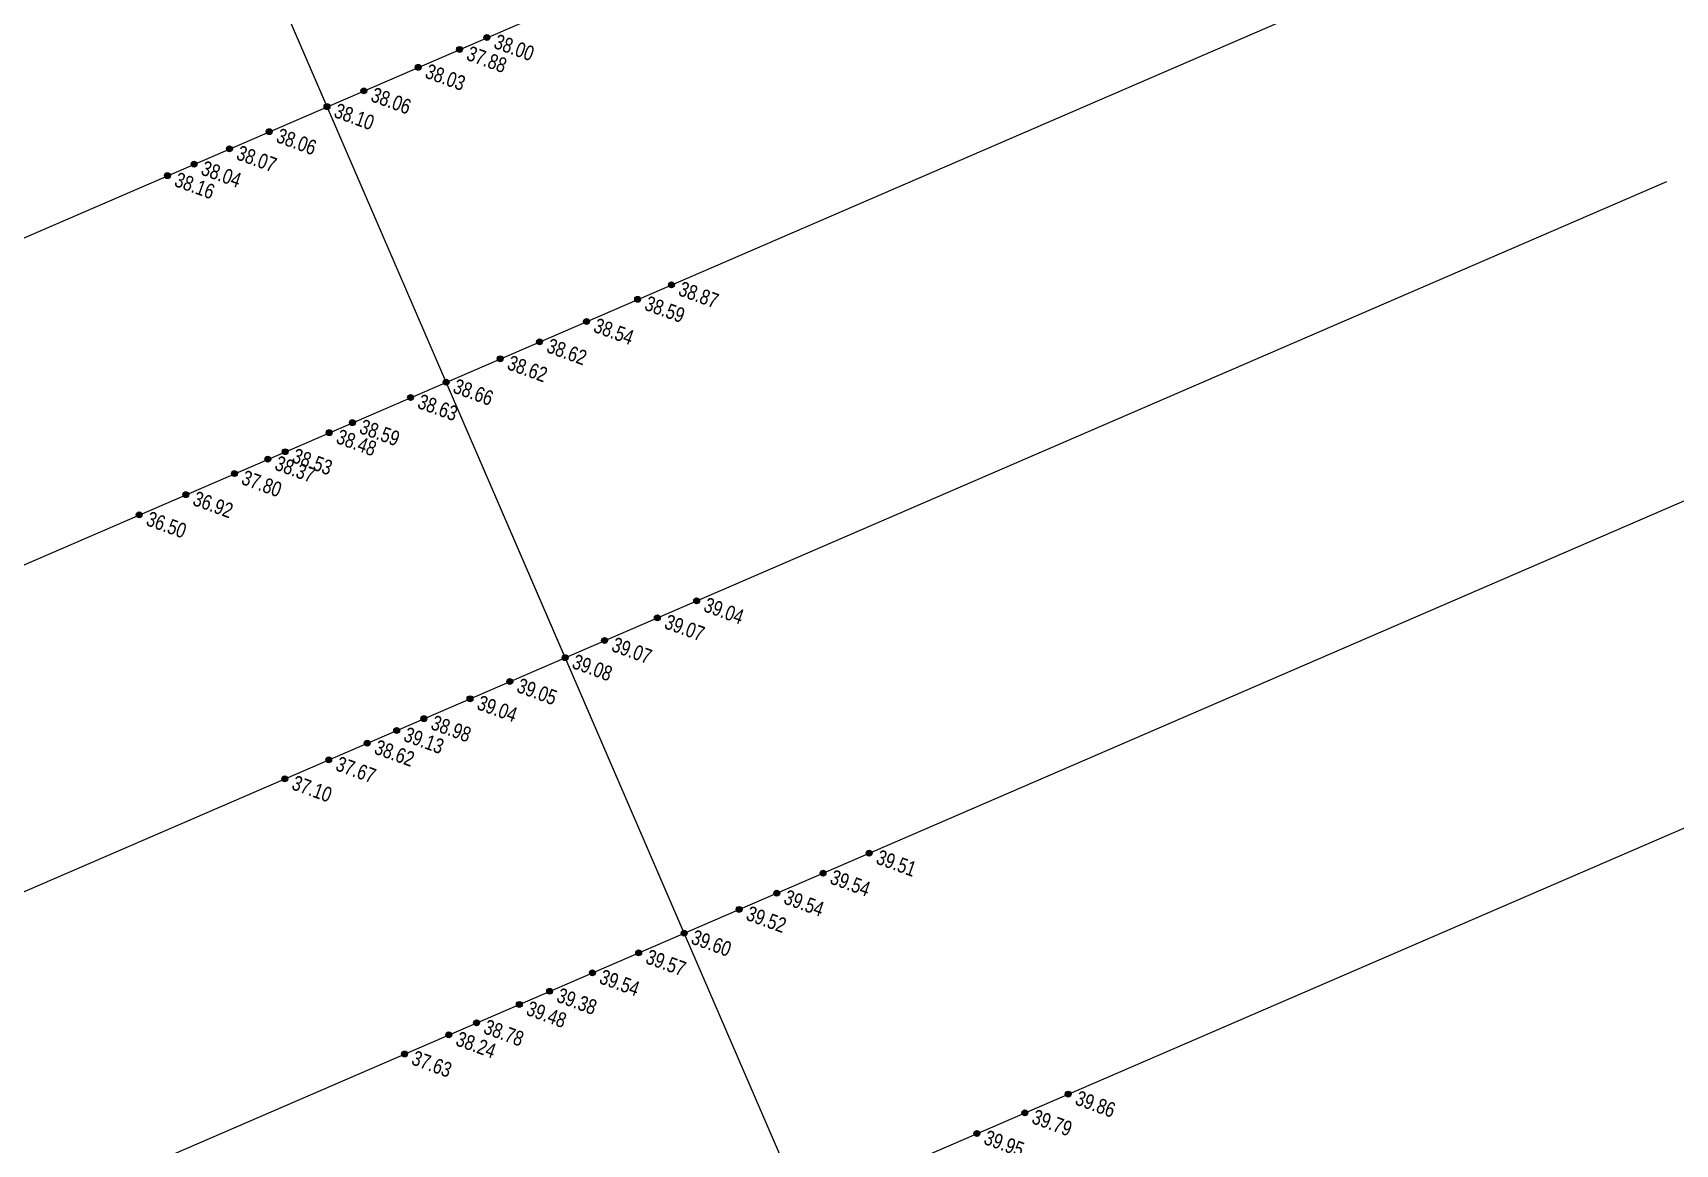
# Model space of a CAD drawing. Extents: x 573477 to 573667, y 785084 to 785357.
# Drawn here: x 573528 to 573582.7, y 785239.7 to 785276.8 of the extents above; entities that cross this region are included whole.
import ezdxf
from ezdxf.enums import TextEntityAlignment as Align

# ---------------------------------------------------------------- set-up
doc = ezdxf.new("R2010")
doc.units = 0
doc.header["$LTSCALE"] = 0.5
doc.layers.add('DMX', color=4, linetype='Continuous')
doc.layers.add('GCD', color=4, linetype='Continuous')
doc.styles.add('EICAD', font='fsdb_e.shx', dxfattribs={"width": 0.707, "height": 2, "bigfont": 'tjhzf.shx'})

# ---------------------------------------------------------------- blocks, each defined once
blk = doc.blocks.new('gc200')
h = blk.add_hatch(color=0)
edge = h.paths.add_edge_path()
edge.add_arc((0, 0), 0.196, 0, 360)
at = {"color": 0}
blk.add_circle((0, 0), 0.196, dxfattribs=at)

msp = doc.modelspace()

# ---------------------------------------------------------------- linework, layer by layer
at = {"linetype": 'Continuous'}
msp.add_lwpolyline([(573569.538, 785200.882), (573565.57, 785210.061), (573561.603, 785219.241), (573557.636, 785228.42), (573553.67, 785237.599), (573513.999, 785329.394)], dxfattribs=at)
at = {"layer": 'DMX'}
msp.add_line((573516.952, 785221.731), (573590.387, 785253.467), dxfattribs=at)
at = {"layer": 'DMX', "color": 1, "linetype": 'Continuous'}
msp.add_lwpolyline([(573549.703, 785246.779), (573545.736, 785255.958), (573541.768, 785265.138), (573537.801, 785274.317), (573533.834, 785283.497), (573529.867, 785292.676), (573525.9, 785301.855), (573521.933, 785311.035), (573517.966, 785320.214), (573513.999, 785329.394)], dxfattribs=at)
at = {"layer": 'DMX', "linetype": 'Continuous'}
for points in [[(573501.084, 785258.449), (573574.519, 785290.185)], [(573505.051, 785249.27), (573578.486, 785281.006)], [(573509.018, 785240.09), (573582.453, 785271.826)], [(573512.985, 785230.911), (573586.42, 785262.647)]]:
    msp.add_lwpolyline(points, dxfattribs=at)

# ---------------------------------------------------------------- block references
at = {"layer": 'GCD', "linetype": 'Continuous'}
ref = msp.add_blockref('gc200', (573543.129, 785276.619, 38), dxfattribs=dict(at, xscale=0.4999999999962642, yscale=0.4999999999962642, zscale=0.5, rotation=339.9999999985236))
ref.add_attrib('height', '38.00', dxfattribs={"linetype": 'Continuous', "height": 0.5, "rotation": 340, "style": 'EICAD', "width": 0.8}).set_placement((573543.411, 785276.517, 38), align=Align.MIDDLE_LEFT)
ref = msp.add_blockref('gc200', (573542.218, 785276.226, 37.883), dxfattribs=dict(at, xscale=0.4999999999962642, yscale=0.4999999999962642, zscale=0.5, rotation=339.9999999985236))
ref.add_attrib('height', '37.88', dxfattribs={"linetype": 'Continuous', "height": 0.5, "rotation": 340, "style": 'EICAD', "width": 0.8}).set_placement((573542.499, 785276.123, 37.883), align=Align.MIDDLE_LEFT)
ref = msp.add_blockref('gc200', (573540.838, 785275.629, 38.029), dxfattribs=dict(at, xscale=0.4999999999962642, yscale=0.4999999999962642, zscale=0.5, rotation=339.9999999985236))
ref.add_attrib('height', '38.03', dxfattribs={"linetype": 'Continuous', "height": 0.5, "rotation": 340, "style": 'EICAD', "width": 0.8}).set_placement((573541.12, 785275.527, 38.029), align=Align.MIDDLE_LEFT)
ref = msp.add_blockref('gc200', (573537.801, 785274.317), dxfattribs=dict(at, xscale=0.4999999999962642, yscale=0.4999999999962642, zscale=0.5, rotation=339.9999999985236))
ref.add_attrib('height', '38.10', dxfattribs={"linetype": 'Continuous', "height": 0.5, "rotation": 340, "style": 'EICAD', "width": 0.8}).set_placement((573538.083, 785274.214), align=Align.MIDDLE_LEFT)
ref = msp.add_blockref('gc200', (573539.028, 785274.847, 38.058), dxfattribs=dict(at, xscale=0.4999999999962642, yscale=0.4999999999962642, zscale=0.5, rotation=339.9999999985236))
ref.add_attrib('height', '38.06', dxfattribs={"linetype": 'Continuous', "height": 0.5, "rotation": 340, "style": 'EICAD', "width": 0.8}).set_placement((573539.31, 785274.744, 38.058), align=Align.MIDDLE_LEFT)
ref = msp.add_blockref('gc200', (573535.876, 785273.485, 38.056), dxfattribs=dict(at, xscale=0.4999999999962642, yscale=0.4999999999962642, zscale=0.5, rotation=339.9999999985236))
ref.add_attrib('height', '38.06', dxfattribs={"linetype": 'Continuous', "height": 0.5, "rotation": 340, "style": 'EICAD', "width": 0.8}).set_placement((573536.158, 785273.382, 38.056), align=Align.MIDDLE_LEFT)
ref = msp.add_blockref('gc200', (573534.547, 785272.91, 38.069), dxfattribs=dict(at, xscale=0.4999999999962642, yscale=0.4999999999962642, zscale=0.5, rotation=339.9999999985236))
ref.add_attrib('height', '38.07', dxfattribs={"linetype": 'Continuous', "height": 0.5, "rotation": 340, "style": 'EICAD', "width": 0.8}).set_placement((573534.829, 785272.808, 38.069), align=Align.MIDDLE_LEFT)
ref = msp.add_blockref('gc200', (573533.369, 785272.401, 38.044), dxfattribs=dict(at, xscale=0.4999999999962642, yscale=0.4999999999962642, zscale=0.5, rotation=339.9999999985236))
ref.add_attrib('height', '38.04', dxfattribs={"linetype": 'Continuous', "height": 0.5, "rotation": 340, "style": 'EICAD', "width": 0.8}).set_placement((573533.651, 785272.299, 38.044), align=Align.MIDDLE_LEFT)
ref = msp.add_blockref('gc200', (573532.482, 785272.018, 38.161), dxfattribs=dict(at, xscale=0.4999999999962642, yscale=0.4999999999962642, zscale=0.5, rotation=339.9999999985236))
ref.add_attrib('height', '38.16', dxfattribs={"linetype": 'Continuous', "height": 0.5, "rotation": 340, "style": 'EICAD', "width": 0.8}).set_placement((573532.764, 785271.916, 38.161), align=Align.MIDDLE_LEFT)
ref = msp.add_blockref('gc200', (573549.278, 785268.383, 38.869), dxfattribs=dict(at, xscale=0.4999999999962642, yscale=0.4999999999962642, zscale=0.5, rotation=339.9999999985236))
ref.add_attrib('height', '38.87', dxfattribs={"linetype": 'Continuous', "height": 0.5, "rotation": 340, "style": 'EICAD', "width": 0.8}).set_placement((573549.56, 785268.28, 38.869), align=Align.MIDDLE_LEFT)
ref = msp.add_blockref('gc200', (573548.152, 785267.896, 38.586), dxfattribs=dict(at, xscale=0.4999999999962642, yscale=0.4999999999962642, zscale=0.5, rotation=339.9999999985236))
ref.add_attrib('height', '38.59', dxfattribs={"linetype": 'Continuous', "height": 0.5, "rotation": 340, "style": 'EICAD', "width": 0.8}).set_placement((573548.433, 785267.794, 38.586), align=Align.MIDDLE_LEFT)
ref = msp.add_blockref('gc200', (573546.45, 785267.161, 38.536), dxfattribs=dict(at, xscale=0.4999999999962642, yscale=0.4999999999962642, zscale=0.5, rotation=339.9999999985236))
ref.add_attrib('height', '38.54', dxfattribs={"linetype": 'Continuous', "height": 0.5, "rotation": 340, "style": 'EICAD', "width": 0.8}).set_placement((573546.732, 785267.058, 38.536), align=Align.MIDDLE_LEFT)
ref = msp.add_blockref('gc200', (573544.885, 785266.484, 38.618), dxfattribs=dict(at, xscale=0.4999999999962642, yscale=0.4999999999962642, zscale=0.5, rotation=339.9999999985236))
ref.add_attrib('height', '38.62', dxfattribs={"linetype": 'Continuous', "height": 0.5, "rotation": 340, "style": 'EICAD', "width": 0.8}).set_placement((573545.167, 785266.382, 38.618), align=Align.MIDDLE_LEFT)
ref = msp.add_blockref('gc200', (573543.574, 785265.918, 38.617), dxfattribs=dict(at, xscale=0.4999999999962642, yscale=0.4999999999962642, zscale=0.5, rotation=339.9999999985236))
ref.add_attrib('height', '38.62', dxfattribs={"linetype": 'Continuous', "height": 0.5, "rotation": 340, "style": 'EICAD', "width": 0.8}).set_placement((573543.855, 785265.815, 38.617), align=Align.MIDDLE_LEFT)
ref = msp.add_blockref('gc200', (573541.768, 785265.138), dxfattribs=dict(at, xscale=0.4999999999962642, yscale=0.4999999999962642, zscale=0.5, rotation=339.9999999985236))
ref.add_attrib('height', '38.66', dxfattribs={"linetype": 'Continuous', "height": 0.5, "rotation": 340, "style": 'EICAD', "width": 0.8}).set_placement((573542.05, 785265.035), align=Align.MIDDLE_LEFT)
ref = msp.add_blockref('gc200', (573540.584, 785264.626, 38.633), dxfattribs=dict(at, xscale=0.4999999999962642, yscale=0.4999999999962642, zscale=0.5, rotation=339.9999999985236))
ref.add_attrib('height', '38.63', dxfattribs={"linetype": 'Continuous', "height": 0.5, "rotation": 340, "style": 'EICAD', "width": 0.8}).set_placement((573540.866, 785264.523, 38.633), align=Align.MIDDLE_LEFT)
ref = msp.add_blockref('gc200', (573537.874, 785263.454, 38.484), dxfattribs=dict(at, xscale=0.4999999999962642, yscale=0.4999999999962642, zscale=0.5, rotation=339.9999999985236))
ref.add_attrib('height', '38.48', dxfattribs={"linetype": 'Continuous', "height": 0.5, "rotation": 340, "style": 'EICAD', "width": 0.8}).set_placement((573538.156, 785263.352, 38.484), align=Align.MIDDLE_LEFT)
ref = msp.add_blockref('gc200', (573538.647, 785263.789, 38.587), dxfattribs=dict(at, xscale=0.4999999999962642, yscale=0.4999999999962642, zscale=0.5, rotation=339.9999999985236))
ref.add_attrib('height', '38.59', dxfattribs={"linetype": 'Continuous', "height": 0.5, "rotation": 340, "style": 'EICAD', "width": 0.8}).set_placement((573538.929, 785263.686, 38.587), align=Align.MIDDLE_LEFT)
ref = msp.add_blockref('gc200', (573536.405, 785262.82, 38.525), dxfattribs=dict(at, xscale=0.4999999999962642, yscale=0.4999999999962642, zscale=0.5, rotation=339.9999999985236))
ref.add_attrib('height', '38.53', dxfattribs={"linetype": 'Continuous', "height": 0.5, "rotation": 340, "style": 'EICAD', "width": 0.8}).set_placement((573536.687, 785262.717, 38.525), align=Align.MIDDLE_LEFT)
ref = msp.add_blockref('gc200', (573535.827, 785262.57, 38.374), dxfattribs=dict(at, xscale=0.4999999999962642, yscale=0.4999999999962642, zscale=0.5, rotation=339.9999999985236))
ref.add_attrib('height', '38.37', dxfattribs={"linetype": 'Continuous', "height": 0.5, "rotation": 340, "style": 'EICAD', "width": 0.8}).set_placement((573536.109, 785262.467, 38.374), align=Align.MIDDLE_LEFT)
ref = msp.add_blockref('gc200', (573534.716, 785262.09, 37.797), dxfattribs=dict(at, xscale=0.4999999999962642, yscale=0.4999999999962642, zscale=0.5, rotation=339.9999999985236))
ref.add_attrib('height', '37.80', dxfattribs={"linetype": 'Continuous', "height": 0.5, "rotation": 340, "style": 'EICAD', "width": 0.8}).set_placement((573534.998, 785261.987, 37.797), align=Align.MIDDLE_LEFT)
ref = msp.add_blockref('gc200', (573533.095, 785261.389, 36.921), dxfattribs=dict(at, xscale=0.4999999999962642, yscale=0.4999999999962642, zscale=0.5, rotation=339.9999999985236))
ref.add_attrib('height', '36.92', dxfattribs={"linetype": 'Continuous', "height": 0.5, "rotation": 340, "style": 'EICAD', "width": 0.8}).set_placement((573533.377, 785261.287, 36.921), align=Align.MIDDLE_LEFT)
ref = msp.add_blockref('gc200', (573531.541, 785260.718, 36.504), dxfattribs=dict(at, xscale=0.4999999999962642, yscale=0.4999999999962642, zscale=0.5, rotation=339.9999999985236))
ref.add_attrib('height', '36.50', dxfattribs={"linetype": 'Continuous', "height": 0.5, "rotation": 340, "style": 'EICAD', "width": 0.8}).set_placement((573531.823, 785260.615, 36.504), align=Align.MIDDLE_LEFT)
ref = msp.add_blockref('gc200', (573550.119, 785257.853, 39.038), dxfattribs=dict(at, xscale=0.4999999999962642, yscale=0.4999999999962642, zscale=0.5, rotation=339.9999999985236))
ref.add_attrib('height', '39.04', dxfattribs={"linetype": 'Continuous', "height": 0.5, "rotation": 340, "style": 'EICAD', "width": 0.8}).set_placement((573550.401, 785257.75, 39.038), align=Align.MIDDLE_LEFT)
ref = msp.add_blockref('gc200', (573548.81, 785257.287, 39.07), dxfattribs=dict(at, xscale=0.4999999999962642, yscale=0.4999999999962642, zscale=0.5, rotation=339.9999999985236))
ref.add_attrib('height', '39.07', dxfattribs={"linetype": 'Continuous', "height": 0.5, "rotation": 340, "style": 'EICAD', "width": 0.8}).set_placement((573549.092, 785257.184, 39.07), align=Align.MIDDLE_LEFT)
ref = msp.add_blockref('gc200', (573547.051, 785256.527, 39.071), dxfattribs=dict(at, xscale=0.4999999999962642, yscale=0.4999999999962642, zscale=0.5, rotation=339.9999999985236))
ref.add_attrib('height', '39.07', dxfattribs={"linetype": 'Continuous', "height": 0.5, "rotation": 340, "style": 'EICAD', "width": 0.8}).set_placement((573547.333, 785256.424, 39.071), align=Align.MIDDLE_LEFT)
ref = msp.add_blockref('gc200', (573545.736, 785255.958), dxfattribs=dict(at, xscale=0.4999999999962642, yscale=0.4999999999962642, zscale=0.5, rotation=339.9999999985236))
ref.add_attrib('height', '39.08', dxfattribs={"linetype": 'Continuous', "height": 0.5, "rotation": 340, "style": 'EICAD', "width": 0.8}).set_placement((573546.017, 785255.856), align=Align.MIDDLE_LEFT)
ref = msp.add_blockref('gc200', (573543.891, 785255.161, 39.052), dxfattribs=dict(at, xscale=0.4999999999962642, yscale=0.4999999999962642, zscale=0.5, rotation=339.9999999985236))
ref.add_attrib('height', '39.05', dxfattribs={"linetype": 'Continuous', "height": 0.5, "rotation": 340, "style": 'EICAD', "width": 0.8}).set_placement((573544.173, 785255.058, 39.052), align=Align.MIDDLE_LEFT)
ref = msp.add_blockref('gc200', (573542.567, 785254.589, 39.038), dxfattribs=dict(at, xscale=0.4999999999962642, yscale=0.4999999999962642, zscale=0.5, rotation=339.9999999985236))
ref.add_attrib('height', '39.04', dxfattribs={"linetype": 'Continuous', "height": 0.5, "rotation": 340, "style": 'EICAD', "width": 0.8}).set_placement((573542.849, 785254.486, 39.038), align=Align.MIDDLE_LEFT)
ref = msp.add_blockref('gc200', (573540.122, 785253.532, 39.133), dxfattribs=dict(at, xscale=0.4999999999962642, yscale=0.4999999999962642, zscale=0.5, rotation=339.9999999985236))
ref.add_attrib('height', '39.13', dxfattribs={"linetype": 'Continuous', "height": 0.5, "rotation": 340, "style": 'EICAD', "width": 0.8}).set_placement((573540.404, 785253.43, 39.133), align=Align.MIDDLE_LEFT)
ref = msp.add_blockref('gc200', (573541.029, 785253.924, 38.975), dxfattribs=dict(at, xscale=0.4999999999962642, yscale=0.4999999999962642, zscale=0.5, rotation=339.9999999985236))
ref.add_attrib('height', '38.98', dxfattribs={"linetype": 'Continuous', "height": 0.5, "rotation": 340, "style": 'EICAD', "width": 0.8}).set_placement((573541.311, 785253.822, 38.975), align=Align.MIDDLE_LEFT)
ref = msp.add_blockref('gc200', (573539.142, 785253.109, 38.624), dxfattribs=dict(at, xscale=0.4999999999962642, yscale=0.4999999999962642, zscale=0.5, rotation=339.9999999985236))
ref.add_attrib('height', '38.62', dxfattribs={"linetype": 'Continuous', "height": 0.5, "rotation": 340, "style": 'EICAD', "width": 0.8}).set_placement((573539.424, 785253.006, 38.624), align=Align.MIDDLE_LEFT)
ref = msp.add_blockref('gc200', (573537.857, 785252.553, 37.666), dxfattribs=dict(at, xscale=0.4999999999962642, yscale=0.4999999999962642, zscale=0.5, rotation=339.9999999985236))
ref.add_attrib('height', '37.67', dxfattribs={"linetype": 'Continuous', "height": 0.5, "rotation": 340, "style": 'EICAD', "width": 0.8}).set_placement((573538.138, 785252.451, 37.666), align=Align.MIDDLE_LEFT)
ref = msp.add_blockref('gc200', (573536.393, 785251.92, 37.095), dxfattribs=dict(at, xscale=0.4999999999962642, yscale=0.4999999999962642, zscale=0.5, rotation=339.9999999985236))
ref.add_attrib('height', '37.10', dxfattribs={"linetype": 'Continuous', "height": 0.5, "rotation": 340, "style": 'EICAD', "width": 0.8}).set_placement((573536.674, 785251.818, 37.095), align=Align.MIDDLE_LEFT)
ref = msp.add_blockref('gc200', (573555.868, 785249.443, 39.509), dxfattribs=dict(at, xscale=0.4999999999962642, yscale=0.4999999999962642, zscale=0.5, rotation=339.9999999985236))
ref.add_attrib('height', '39.51', dxfattribs={"linetype": 'Continuous', "height": 0.5, "rotation": 340, "style": 'EICAD', "width": 0.8}).set_placement((573556.15, 785249.341, 39.509), align=Align.MIDDLE_LEFT)
ref = msp.add_blockref('gc200', (573554.332, 785248.779, 39.538), dxfattribs=dict(at, xscale=0.4999999999962642, yscale=0.4999999999962642, zscale=0.5, rotation=339.9999999985236))
ref.add_attrib('height', '39.54', dxfattribs={"linetype": 'Continuous', "height": 0.5, "rotation": 340, "style": 'EICAD', "width": 0.8}).set_placement((573554.614, 785248.677, 39.538), align=Align.MIDDLE_LEFT)
ref = msp.add_blockref('gc200', (573552.789, 785248.113, 39.537), dxfattribs=dict(at, xscale=0.4999999999962642, yscale=0.4999999999962642, zscale=0.5, rotation=339.9999999985236))
ref.add_attrib('height', '39.54', dxfattribs={"linetype": 'Continuous', "height": 0.5, "rotation": 340, "style": 'EICAD', "width": 0.8}).set_placement((573553.071, 785248.01, 39.537), align=Align.MIDDLE_LEFT)
ref = msp.add_blockref('gc200', (573551.534, 785247.57, 39.523), dxfattribs=dict(at, xscale=0.4999999999962642, yscale=0.4999999999962642, zscale=0.5, rotation=339.9999999985236))
ref.add_attrib('height', '39.52', dxfattribs={"linetype": 'Continuous', "height": 0.5, "rotation": 340, "style": 'EICAD', "width": 0.8}).set_placement((573551.816, 785247.467, 39.523), align=Align.MIDDLE_LEFT)
ref = msp.add_blockref('gc200', (573549.703, 785246.779), dxfattribs=dict(at, xscale=0.4999999999962642, yscale=0.4999999999962642, zscale=0.5, rotation=339.9999999985236))
ref.add_attrib('height', '39.60', dxfattribs={"linetype": 'Continuous', "height": 0.5, "rotation": 340, "style": 'EICAD', "width": 0.8}).set_placement((573549.984, 785246.676), align=Align.MIDDLE_LEFT)
ref = msp.add_blockref('gc200', (573548.187, 785246.124, 39.568), dxfattribs=dict(at, xscale=0.4999999999962642, yscale=0.4999999999962642, zscale=0.5, rotation=339.9999999985236))
ref.add_attrib('height', '39.57', dxfattribs={"linetype": 'Continuous', "height": 0.5, "rotation": 340, "style": 'EICAD', "width": 0.8}).set_placement((573548.469, 785246.021, 39.568), align=Align.MIDDLE_LEFT)
ref = msp.add_blockref('gc200', (573546.645, 785245.457, 39.54), dxfattribs=dict(at, xscale=0.4999999999962642, yscale=0.4999999999962642, zscale=0.5, rotation=339.9999999985236))
ref.add_attrib('height', '39.54', dxfattribs={"linetype": 'Continuous', "height": 0.5, "rotation": 340, "style": 'EICAD', "width": 0.8}).set_placement((573546.926, 785245.354, 39.54), align=Align.MIDDLE_LEFT)
ref = msp.add_blockref('gc200', (573545.219, 785244.841, 39.38), dxfattribs=dict(at, xscale=0.4999999999962642, yscale=0.4999999999962642, zscale=0.5, rotation=339.9999999985236))
ref.add_attrib('height', '39.38', dxfattribs={"linetype": 'Continuous', "height": 0.5, "rotation": 340, "style": 'EICAD', "width": 0.8}).set_placement((573545.501, 785244.738, 39.38), align=Align.MIDDLE_LEFT)
ref = msp.add_blockref('gc200', (573544.209, 785244.404, 39.476), dxfattribs=dict(at, xscale=0.4999999999962642, yscale=0.4999999999962642, zscale=0.5, rotation=339.9999999985236))
ref.add_attrib('height', '39.48', dxfattribs={"linetype": 'Continuous', "height": 0.5, "rotation": 340, "style": 'EICAD', "width": 0.8}).set_placement((573544.49, 785244.302, 39.476), align=Align.MIDDLE_LEFT)
ref = msp.add_blockref('gc200', (573542.785, 785243.789, 38.784), dxfattribs=dict(at, xscale=0.4999999999962642, yscale=0.4999999999962642, zscale=0.5, rotation=339.9999999985236))
ref.add_attrib('height', '38.78', dxfattribs={"linetype": 'Continuous', "height": 0.5, "rotation": 340, "style": 'EICAD', "width": 0.8}).set_placement((573543.067, 785243.687, 38.784), align=Align.MIDDLE_LEFT)
ref = msp.add_blockref('gc200', (573541.859, 785243.389, 38.236), dxfattribs=dict(at, xscale=0.4999999999962642, yscale=0.4999999999962642, zscale=0.5, rotation=339.9999999985236))
ref.add_attrib('height', '38.24', dxfattribs={"linetype": 'Continuous', "height": 0.5, "rotation": 340, "style": 'EICAD', "width": 0.8}).set_placement((573542.141, 785243.286, 38.236), align=Align.MIDDLE_LEFT)
ref = msp.add_blockref('gc200', (573540.385, 785242.752, 37.628), dxfattribs=dict(at, xscale=0.4999999999962642, yscale=0.4999999999962642, zscale=0.5, rotation=339.9999999985236))
ref.add_attrib('height', '37.63', dxfattribs={"linetype": 'Continuous', "height": 0.5, "rotation": 340, "style": 'EICAD', "width": 0.8}).set_placement((573540.667, 785242.649, 37.628), align=Align.MIDDLE_LEFT)
at = {"layer": 'GCD'}
ref = msp.add_blockref('gc200', (573562.502, 785241.416, 39.863), dxfattribs=dict(at, xscale=0.4999999999962642, yscale=0.4999999999962642, zscale=0.5, rotation=339.9999999985236))
ref.add_attrib('height', '39.86', dxfattribs={"height": 0.5, "rotation": 340, "style": 'EICAD', "width": 0.8}).set_placement((573562.784, 785241.314, 39.863), align=Align.MIDDLE_LEFT)
ref = msp.add_blockref('gc200', (573561.058, 785240.792, 39.789), dxfattribs=dict(at, xscale=0.4999999999962642, yscale=0.4999999999962642, zscale=0.5, rotation=339.9999999985236))
ref.add_attrib('height', '39.79', dxfattribs={"height": 0.5, "rotation": 340, "style": 'EICAD', "width": 0.8}).set_placement((573561.34, 785240.69, 39.789), align=Align.MIDDLE_LEFT)
ref = msp.add_blockref('gc200', (573559.46, 785240.101, 39.952), dxfattribs=dict(at, xscale=0.4999999999962642, yscale=0.4999999999962642, zscale=0.5, rotation=339.9999999985236))
ref.add_attrib('height', '39.95', dxfattribs={"height": 0.5, "rotation": 340, "style": 'EICAD', "width": 0.8}).set_placement((573559.741, 785239.999, 39.952), align=Align.MIDDLE_LEFT)

doc.saveas('drawing.dxf')
